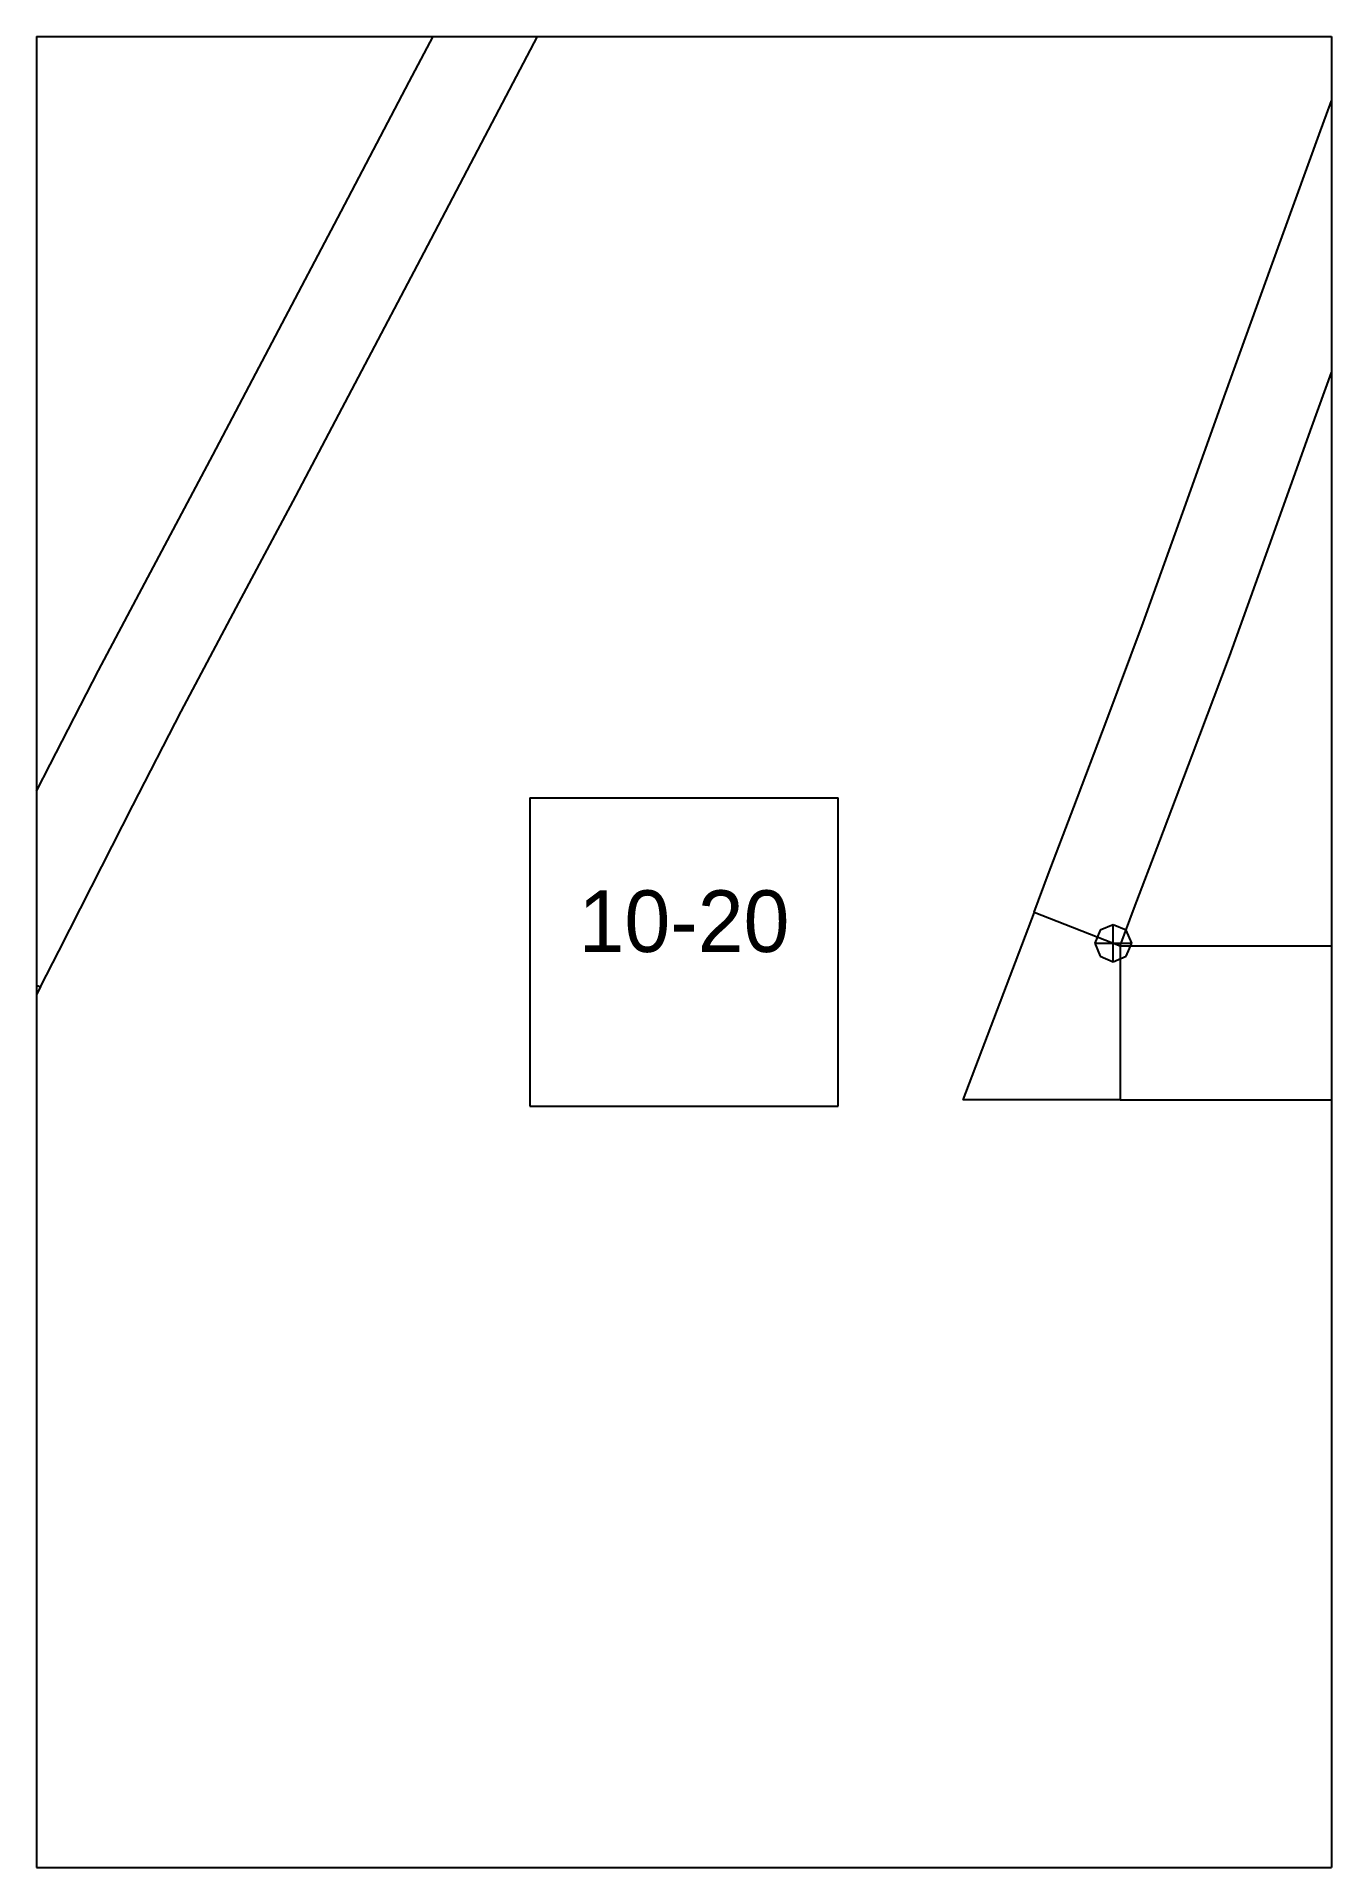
# Paper-space layout 'Plan 10-20' of a CAD drawing. Header units: metres, sheet in millimetres. Extents: x 0 to 210, y 0 to 297.
# The model-space entities are those that its viewports show. They can reach past a viewport. Long polylines and large blocks are cut down to what shows.
import ezdxf
from ezdxf.enums import TextEntityAlignment as Align

# ---------------------------------------------------------------- set-up
doc = ezdxf.new("R2010")
doc.units = ezdxf.units.M
for name, color, linetype in [('default', 7, 'Continuous'), ('TEXTLAYER', 7, 'Continuous'), ('VIEWPORTS', 7, 'Continuous')]:
    doc.layers.add(name, color=color, linetype=linetype)

msp = doc.modelspace()

# ---------------------------------------------------------------- linework, layer by layer
at = {"color": 9}
for p, q in [((3990, -2376), (3990, -2673)), ((3990, -2376), (3990, -2673)), ((4200, -2376), (4200, -2673)), ((4200, -2376), (4200, -2673)), ((3780, -2673), (3990, -2673)), ((3780, -2673), (3990, -2673)), ((3990, -2673), (4200, -2673)), ((3990, -2673), (3990, -2970)), ((3990, -2673), (4200, -2673)), ((3990, -2673), (3990, -2970)), ((4200, -2673), (4410, -2673)), ((4200, -2673), (4200, -2970)), ((4200, -2673), (4410, -2673)), ((4200, -2673), (4200, -2970)), ((4070, -2796.5), (4120, -2796.5)), ((4070, -2796.5), (4070, -2846.5)), ((4120, -2846.5), (4120, -2796.5)), ((4070, -2846.5), (4120, -2846.5)), ((3780, -2970), (3990, -2970)), ((3990, -2970), (4200, -2970)), ((4200, -2970), (4410, -2970))]:
    msp.add_line(p, q, dxfattribs=at)
at = {"layer": 'default', "color": 7, "linetype": 'Continuous'}
for p, q in [((4050.44, -2680.36), (4061.81, -2658.71)), ((4063.9, -2686.99), (4075.26, -2665.34)), ((4198.03, -2688.86), (4206.11, -2666.54)), ((4039.4, -2701.37), (4050.44, -2680.36)), ((4052.86, -2708), (4063.9, -2686.99)), ((4190.25, -2710.35), (4198.03, -2688.86)), ((4028.76, -2721.6), (4039.4, -2701.37)), ((4042.21, -2728.24), (4052.86, -2708)), ((4182.85, -2730.86), (4190.25, -2710.35)), ((4196.81, -2736.33), (4204.22, -2715.82)), ((4018.58, -2740.89), (4028.76, -2721.6)), ((4032.03, -2747.54), (4042.21, -2728.24)), ((4175.92, -2750.2), (4182.85, -2730.86)), ((4189.89, -2755.67), (4196.81, -2736.33)), ((4008.94, -2759.04), (4018.58, -2740.89)), ((4022.39, -2765.69), (4032.03, -2747.54)), ((4169.5, -2768.11), (4175.92, -2750.2)), ((4183.47, -2773.58), (4189.89, -2755.67)), ((4000.01, -2775.83), (4008.94, -2759.04)), ((4013.45, -2782.49), (4022.39, -2765.69)), ((4163.46, -2784.16), (4169.5, -2768.11)), ((4177.43, -2789.63), (4183.47, -2773.58)), ((3992.19, -2791.1), (4000.01, -2775.83)), ((4005.63, -2797.75), (4013.45, -2782.49)), ((4158.22, -2798), (4163.46, -2784.16)), ((3985.46, -2804.29), (3992.19, -2791.1)), ((4172.18, -2803.48), (4177.43, -2789.63)), ((3998.9, -2810.95), (4005.63, -2797.75)), ((4154.08, -2808.93), (4158.22, -2798)), ((4168.04, -2814.41), (4172.18, -2803.48)), ((4151.77, -2815.02), (4154.08, -2808.93)), ((3993.59, -2821.36), (3998.9, -2810.95)), ((4151.77, -2815.02), (4140.2, -2845.5)), ((4151.77, -2815.02), (4165.73, -2820.5)), ((4165.73, -2820.5), (4168.04, -2814.41)), ((4162.49, -2817.96), (4161.61, -2820.08)), ((4164.61, -2817.08), (4162.49, -2817.96)), ((4166.73, -2817.96), (4164.61, -2817.08)), ((4164.61, -2823.08), (4164.61, -2817.08)), ((4167.61, -2820.08), (4166.73, -2817.96)), ((3977.19, -2820.5), (3990.62, -2827.17)), ((3990.62, -2827.17), (3993.59, -2821.36)), ((4161.61, -2820.08), (4162.49, -2822.2)), ((4161.61, -2820.08), (4167.61, -2820.08)), ((4165.73, -2820.5), (4421.04, -2820.5)), ((4165.73, -2820.5), (4165.73, -2845.5)), ((4166.73, -2822.2), (4167.61, -2820.08)), ((4162.49, -2822.2), (4164.61, -2823.08)), ((4164.61, -2823.08), (4166.73, -2822.2)), ((3990.62, -2827.17), (3981.27, -2845.5)), ((4165.73, -2845.5), (4140.2, -2845.5)), ((4165.73, -2845.5), (4421.04, -2845.5))]:
    msp.add_line(p, q, dxfattribs=at)

# ---------------------------------------------------------------- texts
at = {"layer": 'TEXTLAYER', "color": 1}
msp.add_text('10-20', height=10, dxfattribs=at).set_placement((4095, -2821.5), align=Align.CENTER)

psp = doc.layouts.new('Plan 10-20')

# ---------------------------------------------------------------- viewports
at = {"layer": 'VIEWPORTS'}
psp.add_viewport(center=(105, 148.5), size=(210, 297), view_center_point=(4095, -2821.5), view_height=297, dxfattribs=at)

doc.saveas('drawing.dxf')
